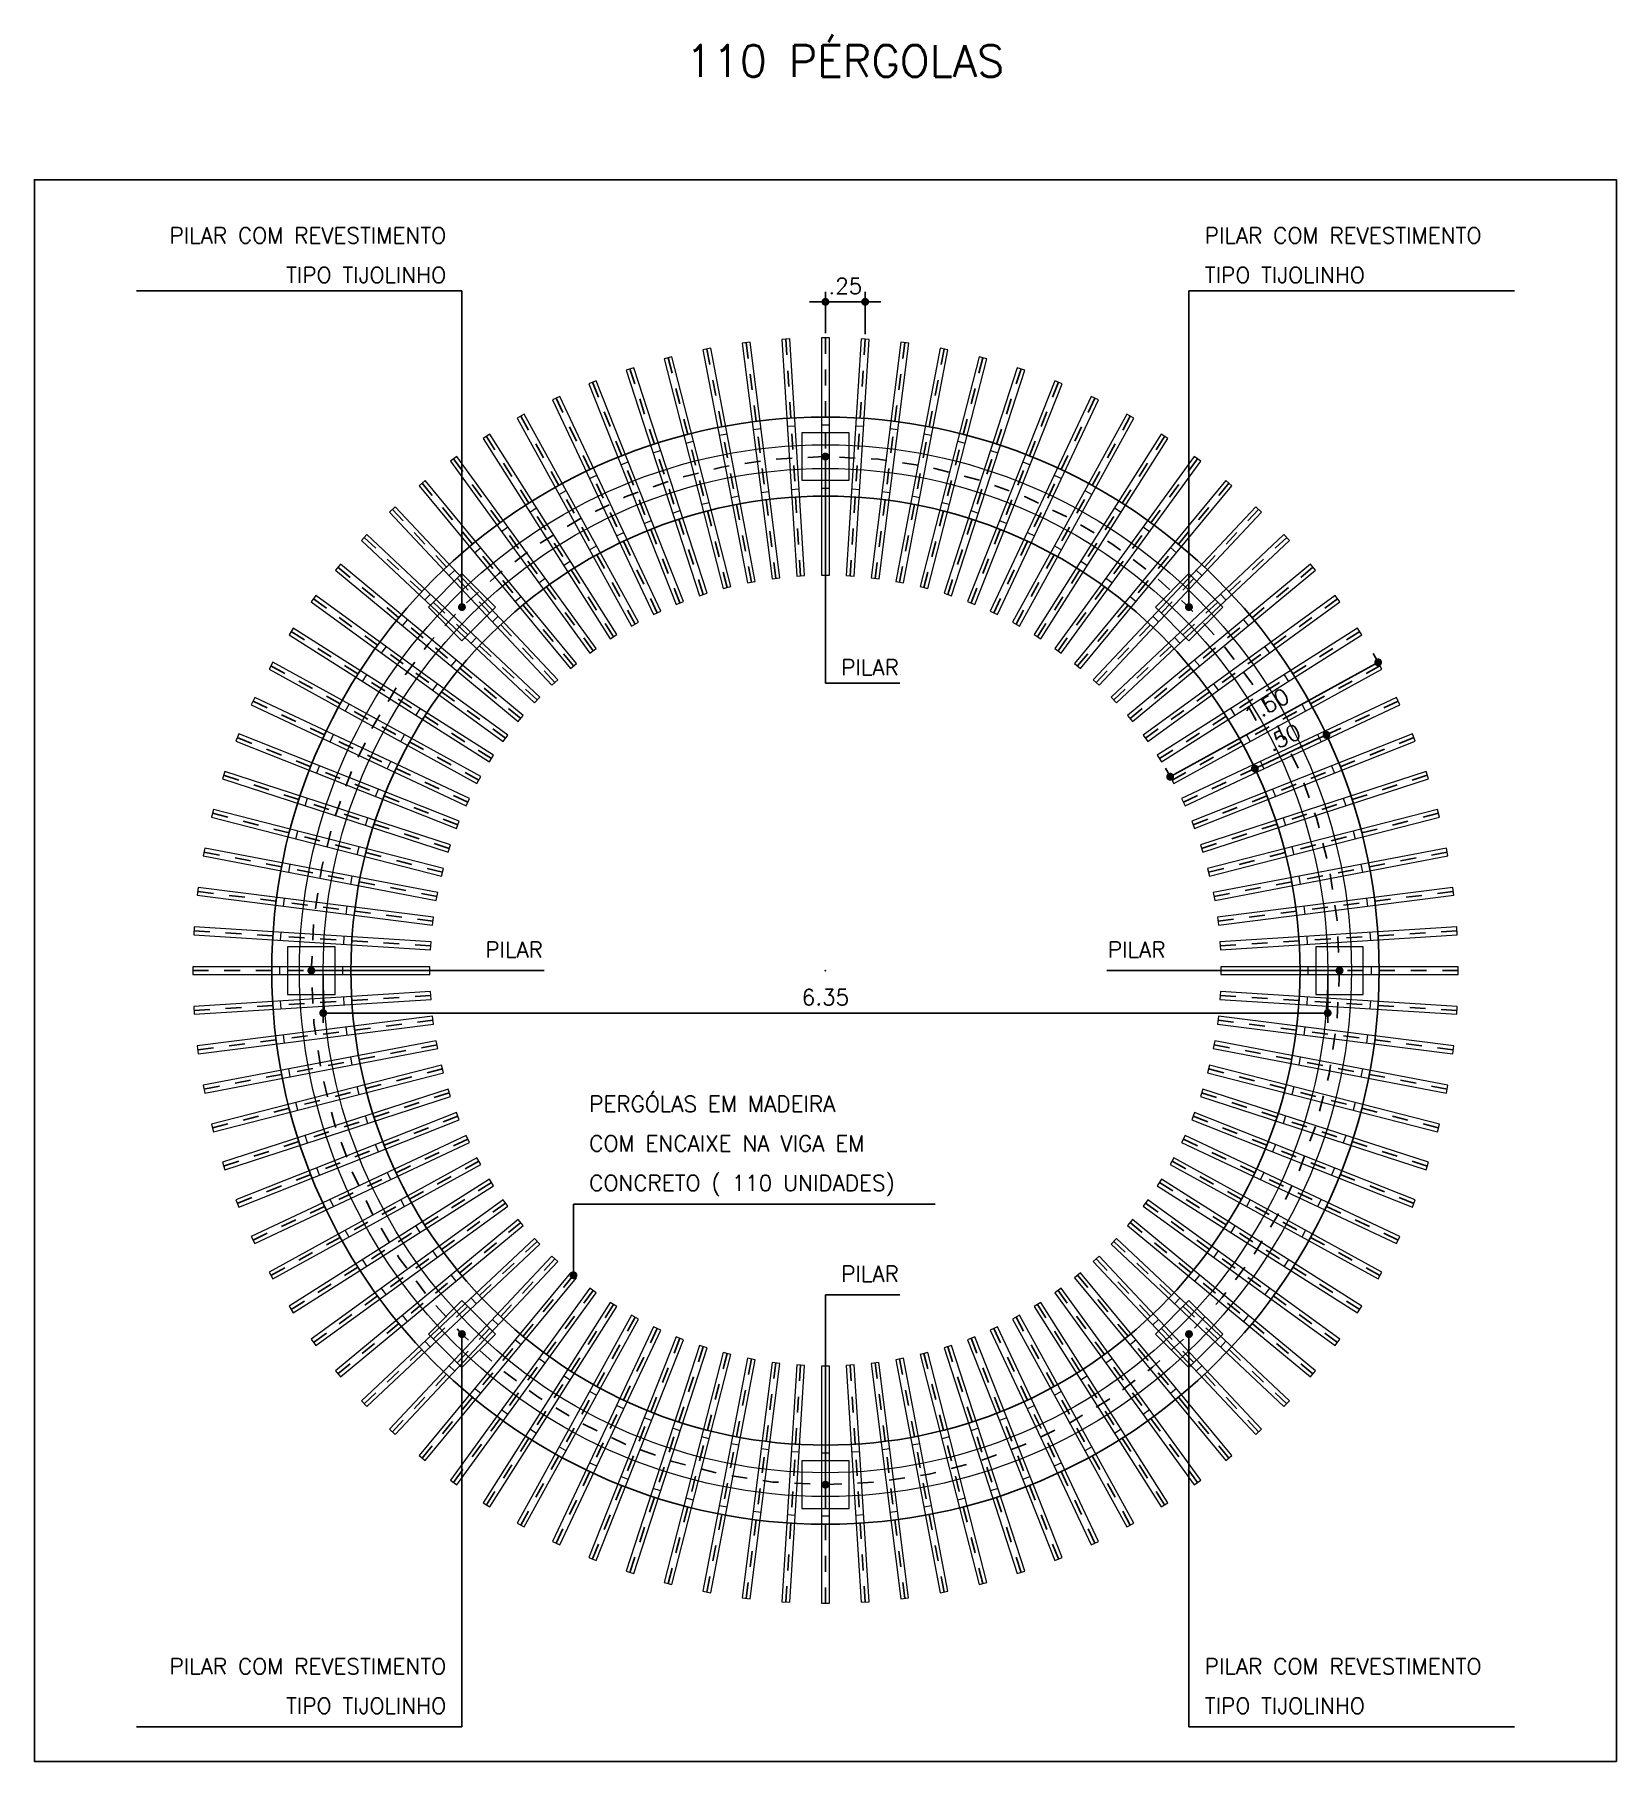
# Model space of a CAD drawing. Extents: x 387222 to 388513, y 9633222 to 9634061.
# Drawn here: x 387644.4 to 387654.4, y 9633454.23 to 9633465.15 of the extents above; entities that cross this region are included whole.
import ezdxf

# ---------------------------------------------------------------- set-up
doc = ezdxf.new("R2010")
doc.units = 0
doc.header["$LTSCALE"] = 0.049213
doc.header["$PDSIZE"] = -2.5
doc.linetypes.add('ACAD_PROJEÇÃO', pattern=[0.2, 0.1, -0.1])
doc.layers.get('Defpoints').update_dxf_attribs({"color": 8})
for name, color, linetype in [('AI-Cotas', 12, 'Continuous'), ('BANCO', 2, 'Continuous'), ('PROJEÇÃO', 8, 'ACAD_PROJEÇÃO')]:
    doc.layers.add(name, color=color, linetype=linetype)
for name, color, linetype, lineweight in [('PERGOLA', 2, 'Continuous', 13), ('PILAR', 4, 'Continuous', 13), ('VIGA', 6, 'Continuous', 13)]:
    doc.layers.add(name, color=color, linetype=linetype, lineweight=lineweight)
doc.styles.add('RS50', font='romans.shx', dxfattribs={"height": 0.1})
doc.dimstyles.new('Cota 50', dxfattribs={"dimscale": 0.05, "dimtxt": 0.1, "dimasz": 1, "dimexe": 1.25, "dimexo": 0.625, "dimgap": 1, "dimtad": 1, "dimzin": 4, "dimdsep": 46, "dimtxsty": 'RS50', "dimblk": 'DOT', "dimcen": 0.1, "dimclrd": 12, "dimclre": 12, "dimclrt": 2, "dimadec": 0, "dimazin": 0, "dimtfac": 1, "dimtix": 1, "dimtmove": 0, "dimatfit": 3, "dimldrblk": 'DOT', "dimfxl": 1.25, "dimarcsym": 0})

# ---------------------------------------------------------------- blocks, each defined once
blk = doc.blocks.new('_Dot')
at = {"color": 0, "linetype": 'ByBlock', "lineweight": -2}
blk.add_line((-0.5, 0), (-1, 0), dxfattribs=at)
at = {"color": 0, "linetype": 'ByBlock', "const_width": 0.5}
blk.add_lwpolyline([(-0.25, 0, 1), (0.25, 0, 1)], format="xyb", close=True, dxfattribs=at)
blk = doc.blocks.new('*D543')
at = {"layer": 'AI-Cotas', "color": 12, "lineweight": -2, "transparency": 16777216}
for p, q in [((387649.399, 9633463.261), (387649.399, 9633463.521)), ((387649.65, 9633463.253), (387649.65, 9633463.521)), ((387649.349, 9633463.458), (387649.299, 9633463.458)), ((387649.399, 9633463.458), (387649.65, 9633463.458)), ((387649.7, 9633463.458), (387649.75, 9633463.458))]:
    blk.add_line(p, q, dxfattribs=at)
at = {"layer": 'Defpoints', "color": 0, "transparency": 16777216}
for p in [(387649.65, 9633463.458), (387649.399, 9633463.23), (387649.65, 9633463.222)]:
    blk.add_point(p, dxfattribs=at)
at = {"layer": 'AI-Cotas', "color": 12, "lineweight": -2, "transparency": 16777216, "xscale": 0.05, "yscale": 0.05, "zscale": 0.05}
blk.add_blockref('_Dot', (387649.399, 9633463.458), dxfattribs=at)
at = {"layer": 'AI-Cotas', "color": 12, "lineweight": -2, "transparency": 16777216, "xscale": 0.05, "yscale": 0.05, "zscale": 0.05, "rotation": 180}
blk.add_blockref('_Dot', (387649.65, 9633463.458), dxfattribs=at)
at = {"layer": 'AI-Cotas', "color": 2, "transparency": 16777216, "insert": (387649.525, 9633463.558), "char_height": 0.1, "attachment_point": 5, "style": 'RS50'}
blk.add_mtext('.25', dxfattribs=at)
blk = doc.blocks.new('*D544')
at = {"layer": 'AI-Cotas', "color": 12, "lineweight": -2, "transparency": 16777216}
for p, q in [((387646.224, 9633459.199), (387646.224, 9633458.899)), ((387652.574, 9633459.199), (387652.574, 9633458.899)), ((387646.274, 9633458.962), (387652.524, 9633458.962))]:
    blk.add_line(p, q, dxfattribs=at)
at = {"layer": 'Defpoints', "color": 0, "transparency": 16777216}
for p in [(387646.224, 9633459.23), (387652.574, 9633459.23), (387652.574, 9633458.962)]:
    blk.add_point(p, dxfattribs=at)
at = {"layer": 'AI-Cotas', "color": 12, "lineweight": -2, "transparency": 16777216, "xscale": 0.05, "yscale": 0.05, "zscale": 0.05, "rotation": 180}
blk.add_blockref('_Dot', (387646.224, 9633458.962), dxfattribs=at)
at = {"layer": 'AI-Cotas', "color": 12, "lineweight": -2, "transparency": 16777216, "xscale": 0.05, "yscale": 0.05, "zscale": 0.05}
blk.add_blockref('_Dot', (387652.574, 9633458.962), dxfattribs=at)
at = {"layer": 'AI-Cotas', "color": 2, "transparency": 16777216, "insert": (387649.399, 9633459.062), "char_height": 0.1, "attachment_point": 5, "style": 'RS50'}
blk.add_mtext('6.35', dxfattribs=at)
blk = doc.blocks.new('*D545')
at = {"layer": 'AI-Cotas', "color": 12, "lineweight": -2, "transparency": 16777216}
for p, q in [((387652.553, 9633460.749), (387652.54, 9633460.777)), ((387652.159, 9633460.529), (387652.521, 9633460.699)), ((387652.101, 9633460.536), (387652.087, 9633460.564))]:
    blk.add_line(p, q, dxfattribs=at)
at = {"layer": 'Defpoints', "color": 0, "transparency": 16777216}
for p in [(387652.566, 9633460.72), (387652.566, 9633460.72), (387652.114, 9633460.507)]:
    blk.add_point(p, dxfattribs=at)
at = {"layer": 'AI-Cotas', "color": 12, "lineweight": -2, "transparency": 16777216, "xscale": 0.05, "yscale": 0.05, "zscale": 0.05}
for p, rotation in [((387652.566, 9633460.72), 25.19999993542882), ((387652.114, 9633460.507), 205.1999999354288)]:
    blk.add_blockref('_Dot', p, dxfattribs=dict(at, rotation=rotation))
at = {"layer": 'AI-Cotas', "color": 2, "transparency": 16777216, "insert": (387652.297, 9633460.704), "char_height": 0.1, "attachment_point": 5, "rotation": 25.2, "style": 'RS50'}
blk.add_mtext('.50', dxfattribs=at)
blk = doc.blocks.new('*D546')
at = {"layer": 'AI-Cotas', "color": 12, "lineweight": -2, "transparency": 16777216}
for p, q in [((387652.89, 9633461.185), (387652.862, 9633461.234)), ((387651.622, 9633460.481), (387652.849, 9633461.155)), ((387651.575, 9633460.462), (387651.548, 9633460.511))]:
    blk.add_line(p, q, dxfattribs=at)
at = {"layer": 'Defpoints', "color": 0, "transparency": 16777216}
for p in [(387652.893, 9633461.179), (387652.905, 9633461.157), (387651.59, 9633460.435)]:
    blk.add_point(p, dxfattribs=at)
at = {"layer": 'AI-Cotas', "color": 12, "lineweight": -2, "transparency": 16777216, "xscale": 0.05, "yscale": 0.05, "zscale": 0.05}
for p, rotation in [((387652.893, 9633461.179), 28.80000002769052), ((387651.578, 9633460.456), 208.8000000276905)]:
    blk.add_blockref('_Dot', p, dxfattribs=dict(at, rotation=rotation))
at = {"layer": 'AI-Cotas', "color": 2, "transparency": 16777216, "insert": (387652.187, 9633460.905), "char_height": 0.1, "attachment_point": 5, "rotation": 28.8, "style": 'RS50'}
blk.add_mtext('1.50', dxfattribs=at)
blk = doc.blocks.new('Pergola')
at = {"layer": 'PERGOLA'}
blk.add_lwpolyline([(0.025, 0.75), (-0.025, 0.75), (-0.025, -0.75), (0.025, -0.75)], close=True, dxfattribs=at)
for points in [[(-0.025, 0.2), (0.025, 0.2)], [(-0.025, -0.2), (0.025, -0.2)]]:
    blk.add_lwpolyline(points, dxfattribs=at)
at = {"layer": 'PROJEÇÃO'}
blk.add_lwpolyline([(0, 0.75), (0, -0.75)], dxfattribs=at)

msp = doc.modelspace()

# ---------------------------------------------------------------- linework, layer by layer
msp.add_lwpolyline([(387649.399, 9633456.13), (387649.399, 9633455.83)])
msp.add_point((387649.399, 9633459.23))
at = {"layer": 'AI-Cotas'}
for points in [[(387647.101, 9633463.528), (387647.101, 9633461.528)], [(387651.697, 9633463.528), (387651.697, 9633461.528)], [(387649.399, 9633461.28), (387649.399, 9633462.48)], [(387647.149, 9633459.23), (387646.149, 9633459.23)], [(387651.649, 9633459.23), (387652.649, 9633459.23)], [(387647.806, 9633457.754), (387647.806, 9633457.304)], [(387649.399, 9633457.18), (387649.399, 9633455.98)], [(387647.101, 9633454.932), (387647.101, 9633456.932)], [(387651.697, 9633454.932), (387651.697, 9633456.932)]]:
    msp.add_lwpolyline(points, dxfattribs=at)
at = {"layer": 'BANCO'}
for radius in [3.5, 3]:
    msp.add_circle((387649.399, 9633459.23), radius, dxfattribs=at)
at = {"layer": 'Defpoints'}
msp.add_lwpolyline([(387654.399, 9633454.23), (387644.399, 9633454.23), (387644.399, 9633464.23), (387654.399, 9633464.23)], close=True, dxfattribs=at)
at = {"layer": 'PERGOLA'}
msp.add_lwpolyline([(387649.876, 9633455.259), (387649.925, 9633455.265), (387649.737, 9633456.753), (387649.688, 9633456.747)], close=True, dxfattribs=at)
for points in [[(387649.806, 9633456.207), (387649.757, 9633456.201)], [(387649.857, 9633455.81), (387649.807, 9633455.804)]]:
    msp.add_lwpolyline(points, dxfattribs=at)
at = {"layer": 'PILAR'}
for points in [[(387649.249, 9633462.33), (387649.549, 9633462.33), (387649.549, 9633462.63), (387649.249, 9633462.63)], [(387647.101, 9633461.316), (387647.313, 9633461.528), (387647.101, 9633461.74), (387646.889, 9633461.528)], [(387651.485, 9633461.528), (387651.697, 9633461.316), (387651.91, 9633461.528), (387651.697, 9633461.74)], [(387646.299, 9633459.08), (387646.299, 9633459.38), (387645.999, 9633459.38), (387645.999, 9633459.08)], [(387652.499, 9633459.38), (387652.499, 9633459.08), (387652.799, 9633459.08), (387652.799, 9633459.38)], [(387647.313, 9633456.932), (387647.101, 9633457.144), (387646.889, 9633456.932), (387647.101, 9633456.72)], [(387651.697, 9633457.144), (387651.485, 9633456.932), (387651.697, 9633456.72), (387651.91, 9633456.932)], [(387649.549, 9633456.13), (387649.249, 9633456.13), (387649.249, 9633455.83), (387649.549, 9633455.83)]]:
    msp.add_lwpolyline(points, close=True, dxfattribs=at)
at = {"layer": 'PROJEÇÃO'}
msp.add_lwpolyline([(387649.901, 9633455.262), (387649.713, 9633456.75)], dxfattribs=at)
msp.add_circle((387649.399, 9633459.23), 3.25, dxfattribs=at)
at = {"layer": 'VIGA'}
for radius in [3.325, 3.175]:
    msp.add_circle((387649.399, 9633459.23), radius, dxfattribs=at)

# ---------------------------------------------------------------- block references
at = {"layer": 'PERGOLA'}
for p, rotation in [((387648.992, 9633462.455), 7.200000000000002), ((387649.195, 9633462.474), 3.600000000000009), ((387649.603, 9633462.474), 356.4), ((387649.807, 9633462.455), 352.8000000000001), ((387648.591, 9633462.378), 14.4), ((387648.79, 9633462.423), 10.80000000000001), ((387650.008, 9633462.423), 349.2000000000001), ((387650.208, 9633462.378), 345.6), ((387648.203, 9633462.252), 21.6), ((387648.395, 9633462.321), 18), ((387650.404, 9633462.321), 342), ((387650.596, 9633462.252), 338.4), ((387648.016, 9633462.171), 25.20000000000001), ((387650.783, 9633462.171), 334.8), ((387647.834, 9633462.078), 28.8), ((387650.965, 9633462.078), 331.2), ((387647.658, 9633461.974), 32.39999999999999), ((387651.141, 9633461.974), 327.6000000000001), ((387647.489, 9633461.859), 36.00000000000001), ((387651.31, 9633461.859), 324), ((387647.328, 9633461.734), 39.60000000000002), ((387651.471, 9633461.734), 320.4), ((387647.175, 9633461.599), 43.20000000000002), ((387651.624, 9633461.599), 316.8000000000001), ((387647.03, 9633461.455), 46.79999999999999), ((387651.768, 9633461.455), 313.2), ((387646.895, 9633461.302), 50.40000000000002), ((387651.903, 9633461.302), 309.6), ((387646.77, 9633461.14), 54.00000000000001), ((387652.029, 9633461.14), 306.0000000000001), ((387646.655, 9633460.972), 57.60000000000002), ((387652.143, 9633460.972), 302.4), ((387646.551, 9633460.796), 61.20000000000001), ((387652.247, 9633460.796), 298.8), ((387646.459, 9633460.614), 64.79999999999998), ((387652.34, 9633460.614), 295.2), ((387646.378, 9633460.427), 68.40000000000002), ((387652.421, 9633460.427), 291.6), ((387646.308, 9633460.234), 72), ((387652.49, 9633460.234), 288), ((387646.251, 9633460.038), 75.60000000000001), ((387652.547, 9633460.038), 284.4), ((387646.207, 9633459.839), 79.20000000000002), ((387652.592, 9633459.839), 280.8), ((387646.175, 9633459.637), 82.8), ((387652.624, 9633459.637), 277.2), ((387646.156, 9633459.434), 86.40000000000002), ((387652.643, 9633459.434), 273.6), ((387646.149, 9633459.23), 90), ((387652.649, 9633459.23), 270), ((387646.156, 9633459.026), 93.60000000000001), ((387652.643, 9633459.026), 266.4), ((387646.175, 9633458.823), 97.2), ((387652.624, 9633458.823), 262.8), ((387646.207, 9633458.621), 100.8), ((387652.592, 9633458.621), 259.1999999999999), ((387646.251, 9633458.422), 104.4), ((387652.547, 9633458.422), 255.6), ((387646.308, 9633458.226), 108), ((387652.49, 9633458.226), 252), ((387646.378, 9633458.034), 111.6), ((387652.421, 9633458.034), 248.4), ((387646.459, 9633457.846), 115.2), ((387652.34, 9633457.846), 244.8), ((387646.551, 9633457.664), 118.8), ((387652.247, 9633457.664), 241.2), ((387646.655, 9633457.489), 122.4), ((387652.143, 9633457.489), 237.6), ((387646.77, 9633457.32), 126), ((387652.029, 9633457.32), 234), ((387646.895, 9633457.159), 129.6), ((387651.903, 9633457.159), 230.4), ((387647.03, 9633457.005), 133.2), ((387651.768, 9633457.005), 226.8), ((387647.175, 9633456.861), 136.8), ((387651.624, 9633456.861), 223.2), ((387647.328, 9633456.726), 140.4), ((387651.471, 9633456.726), 219.6), ((387647.489, 9633456.601), 144), ((387651.31, 9633456.601), 216), ((387647.658, 9633456.486), 147.6), ((387651.141, 9633456.486), 212.4), ((387647.834, 9633456.382), 151.2), ((387648.016, 9633456.289), 154.8), ((387650.783, 9633456.289), 205.1999999999999), ((387650.965, 9633456.382), 208.8), ((387648.203, 9633456.208), 158.4), ((387648.395, 9633456.139), 162), ((387650.404, 9633456.139), 198), ((387650.596, 9633456.208), 201.6), ((387648.591, 9633456.082), 165.6), ((387648.79, 9633456.038), 169.2), ((387648.992, 9633456.006), 172.8), ((387649.195, 9633455.987), 176.4), ((387649.399, 9633455.98), 180), ((387649.603, 9633455.987), 183.5999999999999), ((387650.008, 9633456.038), 190.8), ((387650.208, 9633456.082), 194.4)]:
    msp.add_blockref('Pergola', p, dxfattribs=dict(at, rotation=rotation))
msp.add_blockref('Pergola', (387649.399, 9633462.48), dxfattribs=at)

# ---------------------------------------------------------------- texts
at = {"layer": 'AI-Cotas', "color": 3, "insert": (387648.515, 9633464.881), "char_height": 0.2, "attachment_point": 7, "style": 'RS50'}
msp.add_mtext('\\pxsm1.5;110 PÉRGOLAS', dxfattribs=at)
at = {"layer": 'AI-Cotas', "char_height": 0.1, "style": 'RS50'}
for s, insert, attachment_point in [('\\pxsm1.5;PILAR COM REVESTIMENTO\\PTIPO TIJOLINHO', (387647.001, 9633463.578), 9), ('\\pxsm1.5;PILAR COM REVESTIMENTO\\PTIPO TIJOLINHO', (387651.797, 9633463.578), 7), ('\\pxsm1.5;PILAR', (387649.499, 9633461.097), 7), ('\\pxsm1.5;PILAR', (387647.249, 9633459.413), 1), ('\\pxsm1.5;PILAR', (387651.549, 9633459.413), 3), ('\\pxsm1.5;PERGÓLAS EM MADEIRA \\PCOM ENCAIXE NA VIGA EM\\PCONCRETO ( 110 UNIDADES) ', (387647.906, 9633457.804), 7), ('\\pxsm1.5;PILAR', (387649.499, 9633457.363), 1), ('\\pxsm1.5;PILAR COM REVESTIMENTO\\PTIPO TIJOLINHO', (387647.001, 9633454.882), 3), ('\\pxsm1.5;PILAR COM REVESTIMENTO\\PTIPO TIJOLINHO', (387651.797, 9633454.882), 1)]:
    msp.add_mtext(s, dxfattribs=dict(at, insert=insert, attachment_point=attachment_point))

# ---------------------------------------------------------------- dimensions: what is measured, and where the dimension line sits
at = {"layer": 'AI-Cotas'}
for base, p1, p2, picture, middle in [((387649.65, 9633463.458), (387649.399, 9633463.23), (387649.65, 9633463.222), '*D543', (387649.525, 9633463.558)), ((387652.574, 9633458.962), (387646.224, 9633459.23), (387652.574, 9633459.23), '*D544', (387649.399, 9633459.062))]:
    dim = msp.add_linear_dim(base=base, p1=p1, p2=p2, dimstyle='Cota 50', dxfattribs=at)
    dim.commit()
    dim.dimension.update_dxf_attribs({"geometry": picture, "text_midpoint": middle})
for p1, p2, distance, picture, middle in [((387651.59, 9633460.435), (387652.905, 9633461.157), 0.025, '*D546', (387652.187, 9633460.905)), ((387652.114, 9633460.507), (387652.566, 9633460.72), 0, '*D545', (387652.297, 9633460.704))]:
    dim = msp.add_aligned_dim(p1=p1, p2=p2, distance=distance, dimstyle='Cota 50', dxfattribs=at)
    dim.commit()
    dim.dimension.update_dxf_attribs({"geometry": picture, "text_midpoint": middle})

# ---------------------------------------------------------------- leaders
at = {"layer": 'AI-Cotas', "annotation_type": 0, "has_hookline": 1}
for points, hookline_direction, text_width in [([(387647.101, 9633461.528), (387647.101, 9633463.528), (387647.051, 9633463.528)], 1, 1.957), ([(387651.697, 9633461.528), (387651.697, 9633463.528), (387651.747, 9633463.528)], 0, 1.957), ([(387649.399, 9633462.48), (387649.399, 9633461.047), (387649.449, 9633461.047)], 0, 0.371), ([(387646.149, 9633459.23), (387647.199, 9633459.23)], 0, 0.371), ([(387652.649, 9633459.23), (387651.599, 9633459.23)], 1, 0.371), ([(387647.806, 9633457.304), (387647.806, 9633457.754), (387647.856, 9633457.754)], 0, 2.186), ([(387649.399, 9633455.98), (387649.399, 9633457.18), (387649.449, 9633457.18)], 0, 0.371), ([(387647.101, 9633456.932), (387647.101, 9633454.449), (387647.051, 9633454.449)], 1, 1.957), ([(387651.697, 9633456.932), (387651.697, 9633454.449), (387651.747, 9633454.449)], 0, 1.957)]:
    msp.add_leader(points, dimstyle='Cota 50', dxfattribs=dict(at, hookline_direction=hookline_direction, text_width=text_width))

doc.saveas('drawing.dxf')
